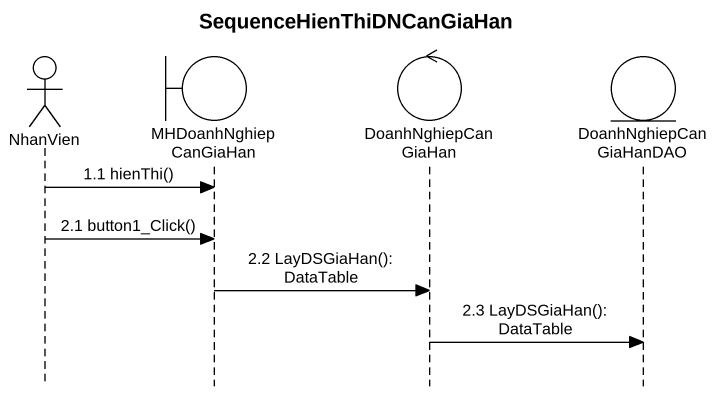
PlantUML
@startuml
title SequenceHienThiDNCanGiaHan
hide footbox
actor NhanVien
boundary MHDoanhNghiepCanGiaHan
control DoanhNghiepCanGiaHan
entity DoanhNghiepCanGiaHanDAO

NhanVien -> MHDoanhNghiepCanGiaHan : 1.1 hienThi()
NhanVien -> MHDoanhNghiepCanGiaHan : 2.1 button1_Click()
MHDoanhNghiepCanGiaHan -> DoanhNghiepCanGiaHan : 2.2 LayDSGiaHan(): DataTable
DoanhNghiepCanGiaHan -> DoanhNghiepCanGiaHanDAO : 2.3 LayDSGiaHan(): DataTable
@enduml
